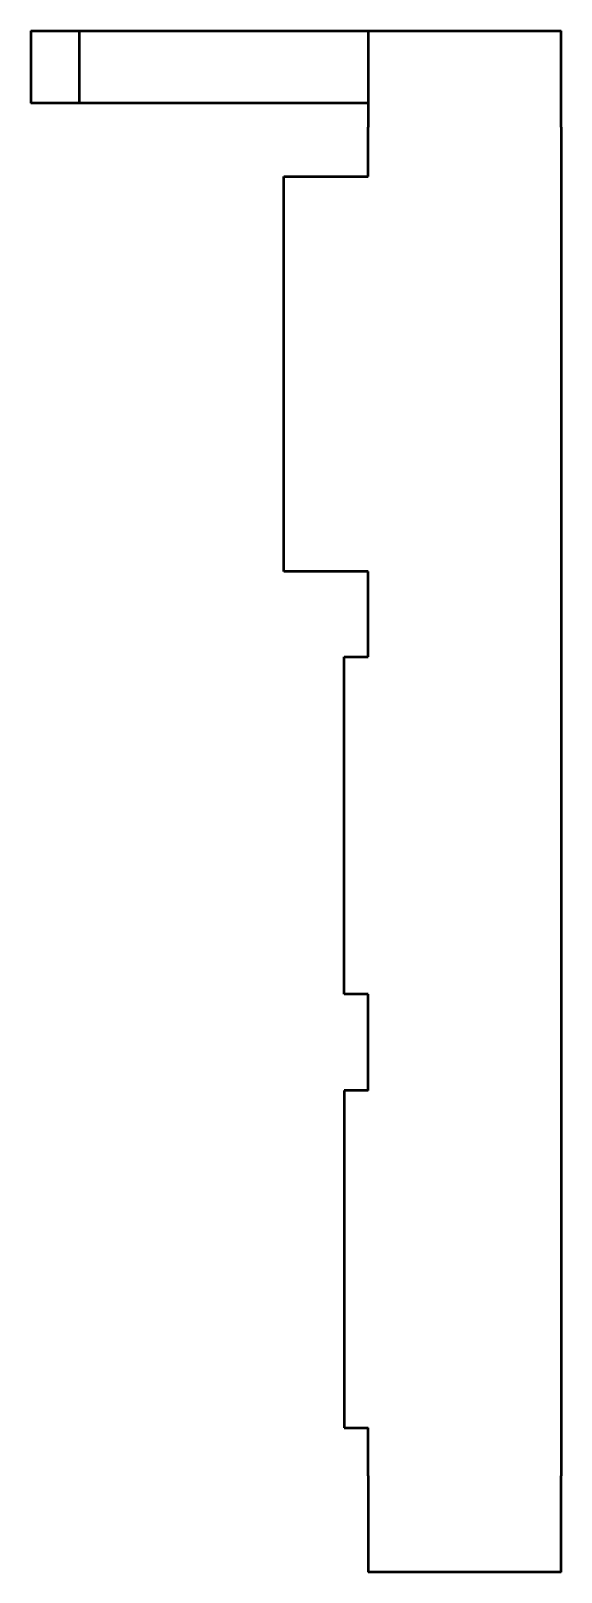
# Model space of a CAD drawing. Header units: millimetres. Extents: x 39 to 398, y 63 to 260.
# Drawn here: x 376.4 to 398.4, y 195.8 to 259.8 of the extents above.
import ezdxf

# ---------------------------------------------------------------- set-up
doc = ezdxf.new("R2010")
doc.units = ezdxf.units.MM
doc.header["$LTSCALE"] = 1.428571
doc.layers.add('Visible (ISO)', color=7, linetype='Continuous', lineweight=50)

msp = doc.modelspace()

# ---------------------------------------------------------------- linework, layer by layer
at = {"layer": 'Visible (ISO)'}
for p, q in [((376.365, 259.773), (376.365, 256.773)), ((376.365, 259.773), (378.365, 259.773)), ((378.365, 259.773), (390.365, 259.773)), ((378.365, 259.773), (378.365, 256.773)), ((390.365, 259.773), (390.365, 255.773)), ((390.365, 259.773), (398.365, 259.773)), ((398.365, 255.773), (398.365, 259.773)), ((378.365, 256.773), (376.365, 256.773)), ((390.365, 256.773), (378.365, 256.773)), ((390.365, 253.723), (390.365, 255.773)), ((398.365, 255.773), (398.365, 199.773)), ((386.865, 237.323), (386.865, 253.723)), ((386.865, 253.723), (390.365, 253.723)), ((390.365, 237.323), (386.865, 237.323)), ((390.365, 233.773), (390.365, 237.323)), ((389.365, 233.773), (390.365, 233.773)), ((389.365, 219.773), (389.365, 233.773)), ((390.365, 219.773), (389.365, 219.773)), ((390.365, 215.773), (390.365, 219.773)), ((390.365, 215.773), (389.365, 215.773)), ((389.365, 215.773), (389.365, 201.773)), ((389.365, 201.773), (390.365, 201.773)), ((390.365, 199.773), (390.365, 201.773)), ((390.365, 199.773), (390.365, 195.773)), ((398.365, 195.773), (398.365, 199.773)), ((398.365, 195.773), (390.365, 195.773))]:
    msp.add_line(p, q, dxfattribs=at)

doc.saveas('drawing.dxf')
